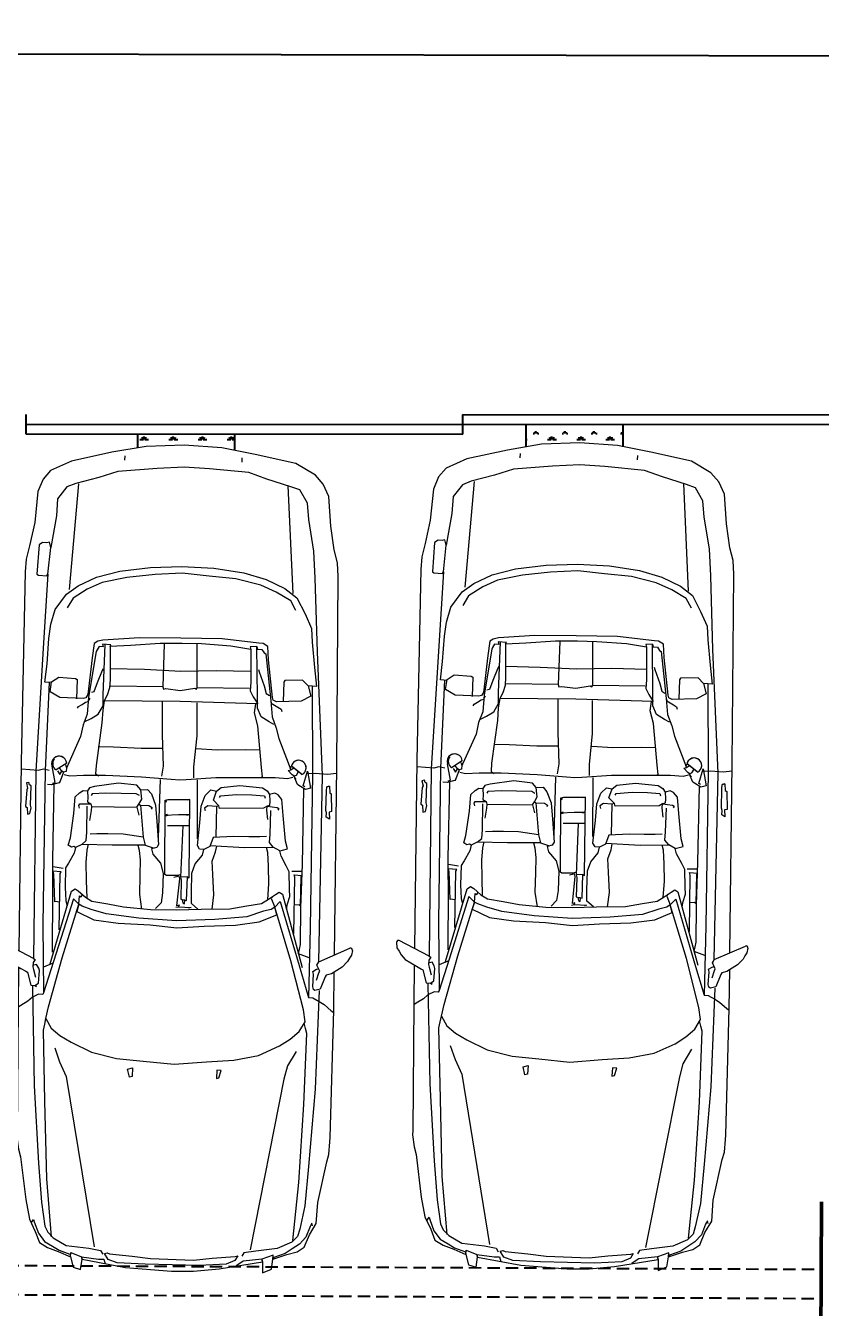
# Model space of a CAD drawing. Header units: millimetres. Extents: x 103208 to 171806, y -164 to 10038.
# Drawn here: x 117035 to 117444, y 7306 to 7966 of the extents above; entities that cross this region are included whole.
import ezdxf

# ---------------------------------------------------------------- set-up
doc = ezdxf.new("R2010")
doc.units = ezdxf.units.MM
doc.linetypes.add('HIDDEN', pattern=[9.525, 6.35, -3.175])
doc.layers.add('ACESSORIOS', color=2, linetype='Continuous')
doc.layers.add('Projeção Janela - Viga', color=1, linetype='HIDDEN')
for name, color, linetype, lineweight in [('MEDIDAS', 7, 'Continuous', 0), ('Parede Baixa', 5, 'Continuous', 50), ('Vaga', 184, 'Continuous', 13)]:
    doc.layers.add(name, color=color, linetype=linetype, lineweight=lineweight)
doc.styles.add('Valéria', font='romantic.ttf', dxfattribs={"height": 10})
doc.dimstyles.new('Cota - 50', dxfattribs={"dimtxt": 10, "dimasz": 5, "dimexe": 10, "dimexo": 20, "dimgap": 5, "dimtad": 1, "dimtxsty": 'Valéria', "dimblk": 'DOT', "dimcen": 0, "dimclrd": 12, "dimclre": 12, "dimclrt": 2, "dimazin": 2, "dimtfac": 1, "dimtix": 1, "dimtmove": 0, "dimatfit": 3, "dimldrblk": 'DOT', "dimfxl": 1, "dimarcsym": 0})

# ---------------------------------------------------------------- blocks, each defined once
blk = doc.blocks.new('Audi A4 Cab dessus')
at = {"color": 0, "linetype": 'Continuous', "flags": 128}
for points in [[(0.841, -0.23), (0.8417, 0.7715), (0.838, 1.7799), (0.8336, 1.8519), (0.8155, 1.9203), (0.7966, 2.0469), (0.7841, 2.2046), (0.7524, 2.2693), (0.7105, 2.3167), (0.6068, 2.377), (0.3901, 2.4221), (0.2129, 2.4556), (0.0121, 2.4683), (-0.1902, 2.4586), (-0.3715, 2.4252), (-0.5852, 2.3759), (-0.696, 2.3247), (-0.7348, 2.2778), (-0.7613, 2.2123), (-0.7762, 2.0474), (-0.8019, 1.9236), (-0.8198, 1.853), (-0.824, 1.7861), (-0.834, 0.774), (-0.8347, -0.2263)], [(-0.3024, 2.385), (-0.301, 2.4073)], [(0.3203, 2.3816), (0.3217, 2.404)], [(0.7584, -0.2673), (0.7669, 0.7224), (0.7321, 1.3788), (0.7164, 1.7697), (0.7075, 1.9136), (0.6778, 2.0813), (0.6697, 2.1669), (0.6293, 2.2367), (0.5811, 2.2532), (0.4536, 2.2926), (0.3571, 2.3256), (0.1476, 2.3432), (0.0137, 2.3517), (-0.1303, 2.3428), (-0.3375, 2.3245), (-0.4383, 2.2905), (-0.5613, 2.2579), (-0.6073, 2.2384), (-0.6562, 2.1743), (-0.6618, 2.085), (-0.6903, 1.9165)], [(-0.5878, 1.695), (-0.5448, 2.256)], [(0.5992, 1.6874), (0.5666, 2.2577)], [(-0.7038, 1.774), (-0.7241, 1.3809), (-0.7562, 0.7287), (-0.7561, -0.266), (-0.7475, -0.2711), (-0.7575, -0.2884), (-0.7589, -0.3107), (-0.7553, -0.3243), (-0.7445, -0.3654)], [(-0.6777, 1.1988), (-0.713, 1.201), (-0.7024, 1.2989), (-0.6939, 1.4328), (-0.6847, 1.5084), (-0.6618, 1.5876), (-0.6029, 1.6691), (-0.5418, 1.7145), (-0.4447, 1.7622), (-0.3216, 1.7947), (-0.159, 1.8159), (0.0073, 1.8233), (0.1772, 1.8171), (0.337, 1.7936), (0.4558, 1.7592), (0.556, 1.7126), (0.6201, 1.6637), (0.6641, 1.5803), (0.6995, 1.5019), (0.704, 1.4299), (0.7178, 1.2946), (0.7295, 1.1953), (0.6849, 1.1981), (0.6994, 1.1434), (0.6483, 1.1153), (0.518, 1.11), (0.5007, 1.1201), (0.4971, 1.1337), (0.4738, 1.3324), (0.4693, 1.4044), (0.4434, 1.4194), (0.4211, 1.4208), (0.2253, 1.4421), (0.0057, 1.4425), (-0.2138, 1.4429), (-0.4074, 1.4282), (-0.4348, 1.421), (-0.4535, 1.4087), (-0.4627, 1.3331), (-0.484, 1.1373), (-0.4941, 1.12), (-0.5077, 1.1164), (-0.633, 1.1198), (-0.6849, 1.1499), (-0.677, 1.2032), (-0.6396, 1.2278), (-0.5504, 1.2221), (-0.5417, 1.2171), (-0.5437, 1.1142)], [(0.6159, 1.5968), (0.5877, 1.6478), (0.5099, 1.6931), (0.4271, 1.7297), (0.2946, 1.7604), (0.1521, 1.7739), (0.0095, 1.7873), (-0.1344, 1.7785), (-0.2834, 1.761), (-0.4151, 1.7334), (-0.4935, 1.698), (-0.5683, 1.649), (-0.5984, 1.5971)], [(-0.3692, 1.3944), (-0.3642, 1.4031), (-0.4088, 1.4059), (-0.4052, 1.3922), (-0.4275, 1.3936), (-0.4376, 1.3763), (-0.4426, 1.3677), (-0.4804, 1.1236), (-0.486, 1.0344), (-0.5075, 0.9775), (-0.5204, 0.9155), (-0.5885, 0.7585)], [(-0.4975, 0.9947), (-0.4651, 1.0106), (-0.4277, 1.0352), (-0.4026, 1.0784), (-0.4034, 1.1367), (-0.3953, 1.405)], [(0.3787, 1.3877), (0.2721, 1.4033), (0.1159, 1.4132), (0.013, 1.4152), (-0.1036, 1.4136), (-0.2613, 1.4011), (-0.3692, 1.3944), (-0.3668, 1.2195), (-0.3696, 1.1749), (-0.3811, 1.1353), (-0.3967, 1.1058), (-0.404, 1.0561), (-0.4082, 0.9891), (-0.4359, 0.7623), (-0.4387, 0.7177), (-0.4215, 0.7077)], [(0.411, 1.4035), (0.375, 1.4013), (0.3787, 1.3877), (0.3811, 1.2128), (0.3783, 1.1681), (0.3942, 1.1358), (0.4187, 1.0984), (0.007, 1.1064), (-0.3967, 1.1058)], [(-0.0813, 1.4122), (-0.0867, 1.184), (-0.0831, 1.1703), (-0.0695, 1.1739), (0.0061, 1.1647), (0.0831, 1.1777), (0.0918, 1.1727), (0.0968, 1.1814), (0.3747, 1.1818)], [(0.0968, 1.1814), (0.0936, 1.4146)], [(0.506, 0.9898), (0.48, 1.0049), (0.4368, 1.03), (0.4173, 1.076), (0.4165, 1.1343), (0.411, 1.4035), (0.4147, 1.3899), (0.437, 1.3885), (0.4492, 1.3698), (0.4579, 1.3648), (0.4871, 1.1165), (0.4907, 1.1028), (0.508, 1.0927), (0.5253, 1.0827), (0.5425, 1.0726), (0.5462, 1.059)], [(-0.4036, 1.2756), (-0.4086, 1.267), (-0.4352, 1.2014), (-0.4516, 1.1532), (-0.4653, 1.1496)], [(-0.3676, 1.2778), (-0.1841, 1.2752), (0.0081, 1.2676), (0.1967, 1.2737), (0.3803, 1.2711)], [(0.4213, 1.2819), (0.4249, 1.2682), (0.4517, 1.1949), (0.4625, 1.1539), (0.4798, 1.1438)], [(0.6849, 1.1981), (0.6553, 1.2268), (0.561, 1.2238), (0.556, 1.2152), (0.554, 1.1122)], [(-0.6907, 1.1996), (-0.7065, 0.7346), (-0.7089, -0.0853), (-0.7004, -0.4488)], [(-0.0867, 1.184), (-0.3646, 1.1835)], [(0.7072, 1.1967), (0.7137, 0.7303), (0.7113, -0.0896), (0.7061, -0.4567)], [(-0.5379, 1.0645), (-0.5329, 1.0732), (-0.5142, 1.0854), (-0.4955, 1.0977), (-0.4818, 1.1013), (-0.4717, 1.1186)], [(-0.0853, 0.7089), (-0.0775, 0.7622), (-0.0849, 0.9284), (-0.0865, 1.045), (-0.0873, 1.1033)], [(0.0846, 0.7027), (0.0838, 0.761), (0.0986, 0.9258), (0.097, 1.0424), (0.0962, 1.1007)], [(0.4344, 0.7075), (0.4481, 0.7111), (0.4422, 0.7608), (0.4203, 0.9818), (0.4022, 1.0501), (0.4093, 1.0985)], [(0.4871, 1.1165), (0.4951, 1.0308), (0.5182, 0.9711), (0.5327, 0.9164), (0.5985, 0.751)], [(-0.0805, 0.8565), (-0.1971, 0.8548), (-0.3447, 0.8597), (-0.4253, 0.8603)], [(0.0944, 0.8589), (0.206, 0.8519), (0.3586, 0.8557), (0.4329, 0.8551)], [(-0.5936, 0.7499), (-0.595, 0.7275), (-0.6086, 0.7239), (-0.6251, 0.6757), (-0.6301, 0.667), (-0.6711, 0.6562), (-0.6935, 0.6576)], [(-0.6661, 0.6648), (-0.6525, 0.6684), (-0.6697, 0.7553)], [(-0.5921, 0.7722), (-0.6482, 0.7354)], [(-0.5936, 0.7499), (-0.5972, 0.7635)], [(0.6266, 0.6999), (0.6143, 0.7186), (0.6057, 0.7236), (0.5848, 0.7473), (0.5985, 0.751), (0.6147, 0.7616)], [(0.5947, 0.7575), (0.5997, 0.7661)], [(0.5999, 0.7733), (0.6554, 0.7295)], [(0.6033, 0.7706), (0.6588, 0.7268)], [(-0.6842, 0.7332), (-0.7152, 0.7396), (-0.7425, 0.7324), (-0.7872, 0.7352), (-0.8318, 0.738)], [(-0.6396, 0.7304), (-0.6273, 0.7117), (-0.6173, 0.729)], [(-0.6086, 0.7239), (-0.6173, 0.729), (-0.6295, 0.7477)], [(0.6093, 0.7099), (0.582, 0.7027), (0.515, 0.7069), (0.3984, 0.7053), (0.2012, 0.7043), (0.0436, 0.6918), (0.0076, 0.6896), (-0.037, 0.6924), (-0.1933, 0.7022), (-0.3855, 0.7099), (-0.5021, 0.7083), (-0.574, 0.7038), (-0.605, 0.7103)], [(-0.0953, 0.6916), (-0.1014, 0.3828)], [(0.1019, 0.6926), (0.1045, 0.3788)], [(0.6735, 0.6611), (0.6648, 0.6661), (0.6877, 0.7453), (0.7044, 0.6547), (0.6771, 0.6474), (0.6425, 0.6675), (0.6339, 0.6726), (0.6143, 0.7186), (0.628, 0.7222), (0.6395, 0.742)], [(0.6914, 0.7317), (0.7273, 0.7339), (0.7497, 0.7325), (0.7943, 0.7297), (0.8417, 0.7352)], [(-0.6554, -0.2321), (-0.6562, -0.1738), (-0.6572, 0.0235), (-0.6605, 0.2567), (-0.6575, 0.6598)], [(-0.1981, 0.5547), (-0.182, 0.3834), (-0.1711, 0.3424), (-0.346, 0.3399), (-0.5073, 0.3411), (-0.5396, 0.3253), (-0.5483, 0.3303), (-0.562, 0.3267), (-0.5792, 0.3367), (-0.5678, 0.3763), (-0.5507, 0.5052), (-0.5451, 0.5945), (-0.5214, 0.6154), (-0.5027, 0.6276), (-0.4804, 0.6262)], [(-0.1975, 0.6353), (-0.2184, 0.659), (-0.3163, 0.6697), (-0.443, 0.6508), (-0.4703, 0.6435), (-0.4804, 0.6262), (-0.4781, 0.5902), (-0.4795, 0.5679), (-0.4623, 0.5579)], [(-0.2039, 0.6043), (-0.2212, 0.6144), (-0.3018, 0.615), (-0.3824, 0.6156), (-0.4544, 0.6112), (-0.4594, 0.6025)], [(-0.4586, 0.5442), (-0.2168, 0.5424), (-0.2067, 0.5597), (-0.1916, 0.5856), (-0.1975, 0.6353), (-0.1615, 0.6375), (-0.1406, 0.6138), (-0.1175, 0.5541), (-0.1094, 0.4684), (-0.0991, 0.3468), (-0.1092, 0.3295), (-0.1365, 0.3223), (-0.1293, 0.2949), (-0.0875, 0.2475), (-0.073, 0.1928), (-0.075, 0.0899), (-0.0828, 0.0366), (-0.1116, 0.007)], [(0.473, 0.3959), (0.437, 0.3937), (0.3787, 0.3929), (0.2981, 0.3935), (0.1902, 0.3868), (0.1737, 0.3386), (0.1413, 0.3227), (0.119, 0.3241), (0.1067, 0.3428), (0.1188, 0.463), (0.1244, 0.5523), (0.1459, 0.6092), (0.1747, 0.6387), (0.2056, 0.6323)], [(0.4787, 0.4852), (0.4728, 0.5348), (0.4742, 0.5571), (0.4555, 0.5449), (0.2223, 0.5416), (0.2187, 0.5553), (0.1891, 0.5841), (0.2056, 0.6323), (0.2293, 0.6532), (0.3287, 0.6649), (0.4489, 0.6528), (0.4748, 0.6378), (0.4871, 0.6191)], [(0.2215, 0.5999), (0.2265, 0.6086), (0.3122, 0.6166), (0.3928, 0.616), (0.4598, 0.6118), (0.4634, 0.5982)], [(0.5444, 0.3197), (0.5581, 0.3233), (0.5854, 0.3306), (0.5746, 0.3716), (0.5607, 0.5069), (0.5526, 0.5925), (0.5317, 0.6163), (0.5144, 0.6263), (0.4871, 0.6191), (0.4893, 0.5831), (0.4879, 0.5608), (0.4742, 0.5571), (0.5275, 0.5493), (0.5362, 0.5443), (0.5311, 0.5356)], [(0.6508, -0.2254), (0.6611, -0.1761), (0.66, 0.0212), (0.6655, 0.2493), (0.6684, 0.6525)], [(0.8037, 0.6663), (0.7901, 0.6627)], [(-0.522, 0.5347), (-0.5256, 0.5484), (-0.5206, 0.5571), (-0.4623, 0.5579), (-0.4586, 0.5442), (-0.46, 0.5219), (-0.4679, 0.4686)], [(-0.5073, 0.3411), (-0.4835, 0.3621), (-0.4807, 0.4067), (-0.4809, 0.5456)], [(-0.2067, 0.5597), (-0.1981, 0.5547), (-0.1534, 0.5519), (-0.1361, 0.5418)], [(0.0163, 0.1872), (0.0026, 0.1836), (-0.0557, 0.1827), (-0.0643, 0.1878), (-0.0664, 0.5822), (-0.0527, 0.5859), (0.0056, 0.5867), (0.0639, 0.5875), (0.0502, 0.5838)], [(-0.0593, 0.5807), (-0.0643, 0.5721)], [(0.0559, 0.1757), (0.0645, 0.1707), (0.0639, 0.5875)], [(0.205, 0.5517), (0.1604, 0.5545), (0.1417, 0.5422), (0.1453, 0.5286)], [(0.2187, 0.5553), (0.205, 0.5517), (0.2038, 0.3905)], [(-0.2168, 0.5424), (-0.2059, 0.5014)], [(-0.1359, 0.542), (-0.1409, 0.5334)], [(-0.0533, 0.5052), (-0.067, 0.5016), (0.005, 0.506), (0.0633, 0.5068)], [(-0.0637, 0.4982), (-0.05, 0.5018)], [(0.5837, 0.0112), (0.5895, 0.039), (0.6009, 0.0787), (0.5987, 0.1146), (0.5957, 0.2089), (0.5798, 0.2413), (0.5517, 0.2924), (0.5444, 0.3197), (0.5098, 0.3398), (0.4889, 0.3635), (0.4917, 0.4082), (0.4951, 0.5334)], [(-0.0525, 0.4469), (0.0641, 0.4485)], [(0.0281, 0.4463), (0.0199, 0.1735)], [(-0.4759, 0.0569), (-0.4789, 0.1512), (-0.4819, 0.2454), (-0.4777, 0.3124), (-0.4713, 0.3434)], [(-0.182, 0.3834), (-0.2885, 0.3991), (-0.3692, 0.3997), (-0.4275, 0.3988), (-0.4634, 0.3966)], [(-0.1711, 0.3424), (-0.1229, 0.3259)], [(0.1753, 0.3432), (0.3572, 0.336), (0.5098, 0.3398)], [(0.1886, 0.006), (0.1978, 0.0816), (0.1912, 0.1896), (0.1868, 0.2616), (0.2032, 0.3098), (0.2097, 0.3408)], [(-0.5396, 0.3253), (-0.5461, 0.2943), (-0.5762, 0.2424), (-0.5913, 0.2165), (-0.5933, 0.1135), (-0.5911, 0.0776), (-0.5889, 0.0416), (-0.5816, 0.0142)], [(-0.1836, 0.0026), (-0.1966, 0.0796), (-0.1946, 0.1825), (-0.194, 0.2632), (-0.1999, 0.3128), (-0.2071, 0.3402)], [(0.1133, 0.0046), (0.0784, 0.0354), (0.0776, 0.0937), (0.0796, 0.1966), (0.0961, 0.2449), (0.1349, 0.2917), (0.1413, 0.3227)], [(0.4833, 0.0603), (0.4885, 0.144), (0.4855, 0.2383), (0.4811, 0.3103), (0.4738, 0.3376)], [(-0.605, 0.2129), (-0.6582, 0.2207)], [(0.6094, 0.2126), (0.6646, 0.2133)], [(-0.621, -0.1132), (-0.62, 0.1869), (-0.615, 0.1956), (-0.6597, 0.1984), (-0.656, 0.1847), (-0.6488, 0.0354), (-0.6454, 0.0386), (-0.6205, 0.035)], [(0.0101, 0.0173), (0.0151, 0.0259), (0.0014, 0.0223), (0.0149, 0.1649), (0.0112, 0.1785), (-0.0024, 0.1749), (-0.0161, 0.1713)], [(0.6243, -0.12), (0.6252, 0.1802), (0.6216, 0.1939), (0.6632, 0.191), (0.6582, 0.1824), (0.6559, 0.0297), (0.6503, 0.0347), (0.6248, 0.0329)], [(-0.6683, -0.294), (-0.5587, 0.0934), (-0.54, 0.1057), (-0.5227, 0.0957), (-0.4845, 0.0619), (-0.4499, 0.0418), (-0.3657, 0.0275), (-0.2815, 0.0132), (-0.1389, -0.0002), (0, 0), (0.1303, 0.0052), (0.2829, 0.0091), (0.3735, 0.0258), (0.4505, 0.0388), (0.4879, 0.0634), (0.5253, 0.0879), (0.544, 0.1002), (0.5613, 0.0901), (0.6713, -0.2977)], [(0.5066, 0.0756), (0.5039, 0.07), (0.5016, 0.067), (0.5211, 0.0209), (0.5024, 0.0087), (0.4614, -0.0022), (0.3744, -0.0325), (0.2031, -0.0486), (0.0008, -0.0583), (-0.2, -0.0457), (-0.3735, -0.0258), (-0.4528, -0.0028), (-0.501, 0.0136), (-0.5183, 0.0237), (-0.5155, 0.0683), (-0.5068, 0.0633), (-0.4998, 0.0754)], [(-0.5183, 0.0237), (-0.5479, 0.0524), (-0.6496, -0.2817), (-0.7004, -0.4488), (-0.7054, -0.4574), (-0.7278, -0.456), (-0.7601, -0.4719), (-0.7838, -0.4928), (-0.8212, -0.5174), (-0.8349, -0.5263)], [(-0.643, -1.7429), (-0.673, -1.4363), (-0.6873, -1.0232), (-0.6994, -0.646), (-0.693, -0.6151), (-0.6865, -0.5841), (-0.6737, -0.5222), (-0.6035, -0.2622), (-0.5183, 0.0237), (-0.5298, -0.0149), (-0.4383, -0.0575), (-0.3094, -0.0746), (-0.1395, -0.0808), (0.003, -0.0943), (0.147, -0.0854), (0.3132, -0.078), (0.4399, -0.0591), (0.532, -0.0201), (0.5211, 0.0209)], [(-0.6865, -0.5841), (-0.6584, -0.6352), (-0.6115, -0.674), (-0.551, -0.7091), (-0.4422, -0.7608), (-0.3098, -0.7916), (-0.1672, -0.805), (-0.0024, -0.8199), (0.1689, -0.8038), (0.3129, -0.7949), (0.4446, -0.7674), (0.5554, -0.7161), (0.6114, -0.6793), (0.6589, -0.6375), (0.689, -0.5856), (0.6796, -0.5223), (0.6108, -0.2625), (0.5211, 0.0209), (0.5499, 0.0505), (0.654, -0.2876), (0.7061, -0.4567), (0.7284, -0.4581), (0.763, -0.4782), (0.789, -0.4933), (0.8272, -0.5271), (0.8406, -0.5349)], [(-0.0036, 0.0137), (0.0101, 0.0173), (0.077, 0.0131), (0.0633, 0.0095)], [(-0.93, -0.1951), (-0.9282, -0.2238), (-0.916, -0.2425), (-0.9037, -0.2612), (-0.8828, -0.285), (-0.8223, -0.3201), (-0.7963, -0.3352), (-0.7877, -0.3402), (-0.7696, -0.4086), (-0.7473, -0.41), (-0.7286, -0.3977), (-0.7243, -0.3308), (-0.728, -0.3171), (-0.7402, -0.2984), (-0.7539, -0.302)], [(-0.7561, -0.266), (-0.9155, -0.1855)], [(0.7477, -0.3652), (0.7592, -0.3256), (0.7642, -0.317), (0.7483, -0.2846), (0.7533, -0.276), (0.7584, -0.2673), (0.9222, -0.1934)], [(0.7077, -0.2469), (0.6508, -0.2254)], [(0.9361, -0.2045), (0.9311, -0.2289), (0.921, -0.2462), (0.911, -0.2635), (0.8822, -0.2931), (0.8261, -0.3299), (0.7988, -0.3371), (0.7938, -0.3457), (0.7672, -0.4113), (0.7536, -0.4149), (0.7399, -0.4185), (0.7312, -0.4135), (0.7276, -0.3998), (0.7318, -0.3329), (0.7282, -0.3192), (0.7469, -0.3069), (0.7579, -0.304)], [(-0.8348, -0.3129), (-0.8349, -0.521), (-0.8324, -1.1933), (-0.8339, -1.2156), (-0.8244, -1.2789), (-0.8135, -1.3199), (-0.783, -1.5459), (-0.7626, -1.6503), (-0.7309, -1.715), (-0.7078, -1.7747), (-0.6645, -1.7998), (-0.6076, -1.8213), (-0.5421, -1.8479), (-0.5276, -1.9026), (-0.488, -1.914), (-0.4802, -1.8607), (-0.4838, -1.8471), (-0.4802, -1.8607), (-0.2498, -1.9021), (-0.1159, -1.9106), (-0.0043, -1.9176), (0.1123, -1.916), (0.2476, -1.9021), (0.4786, -1.8629), (0.4794, -1.9212), (0.5255, -1.9017), (0.5333, -1.8484), (0.6067, -1.8217), (0.6614, -1.8072), (0.6988, -1.7826), (0.7253, -1.7171), (0.7605, -1.6566), (0.7675, -1.545), (0.8125, -1.3283), (0.824, -1.2887), (0.8282, -1.2217), (0.8296, -1.1994), (0.8408, -0.5235), (0.841, -0.3201)], [(-0.7006, -0.3099), (-0.6546, -0.2904)], [(-0.7609, -0.4136), (-0.745, -0.9434), (-0.717, -1.3529), (-0.6987, -1.5602), (-0.6798, -1.6868), (-0.6639, -1.7192), (-0.6344, -1.748), (-0.5652, -1.7882), (-0.445, -1.8002), (-0.3831, -1.8131), (-0.3708, -1.8318)], [(0.7622, -0.4199), (0.7472, -0.9433), (0.7168, -1.3536), (0.6992, -1.5631), (0.6734, -1.6869), (0.662, -1.7266), (0.6332, -1.7561), (0.5548, -1.7915), (0.4418, -1.8068), (0.3785, -1.8162), (0.3685, -1.8335)], [(0.6383, -1.7475), (0.6666, -1.4401), (0.6883, -1.0247), (0.6985, -0.6489), (0.6913, -0.6216), (0.684, -0.5942)], [(-0.6381, -0.7395), (-0.6113, -0.8129), (-0.5759, -0.8913), (-0.4176, -1.793)], [(0.6432, -0.744), (0.598, -0.8218), (0.5801, -0.8924), (0.4109, -1.8004)], [(-0.7504, -1.669), (-0.7403, -1.6517), (-0.7367, -1.6653), (-0.7136, -1.725), (-0.6804, -1.7675), (-0.6372, -1.7926), (-0.6026, -1.8127), (-0.5457, -1.8342), (-0.5421, -1.8479), (-0.5407, -1.8256), (-0.4838, -1.8471), (-0.3928, -1.8591), (-0.3638, -1.8582), (-0.3573, -1.8828)], [(0.7418, -1.6688), (0.7382, -1.6552), (0.7281, -1.6725), (0.7066, -1.7294), (0.6728, -1.7676), (0.6354, -1.7921), (0.5981, -1.8166), (0.5383, -1.8397), (0.5333, -1.8484), (0.5347, -1.8261), (0.475, -1.8492)], [(-0.1454, -1.8818), (-0.293, -1.877), (-0.3412, -1.8605), (-0.3609, -1.8284), (-0.3472, -1.8248), (-0.3348, -1.8296), (-0.2146, -1.8416), (-0.1167, -1.8523), (0.1115, -1.8577), (0.2108, -1.846), (0.3325, -1.8357), (0.3461, -1.8321), (0.3311, -1.8581), (0.285, -1.8776), (0.1411, -1.8864), (-0.1454, -1.8818)], [(0.475, -1.8492), (0.3757, -1.8609), (0.357, -1.8731), (0.3383, -1.8854)]]:
    blk.add_lwpolyline(points, dxfattribs=at)
for points in [[(-0.6976, 1.9439), (-0.7113, 1.9403), (-0.7336, 1.9417), (-0.7523, 1.9294), (-0.7621, 1.7732), (-0.7535, 1.7682), (-0.7088, 1.7654), (-0.7038, 1.774), (-0.6903, 1.9165)], [(-0.5936, 0.7499), (-0.5885, 0.7585)], [(-0.7791, 0.6495), (-0.7878, 0.6546), (-0.7914, 0.6682), (-0.805, 0.6646), (-0.7978, 0.6373), (-0.8028, 0.6286), (-0.8085, 0.5394), (-0.7998, 0.5343), (-0.7976, 0.4983), (-0.7839, 0.502), (-0.7775, 0.5329), (-0.7811, 0.5466)], [(0.7901, 0.6627), (0.8037, 0.6663), (0.806, 0.6303), (0.8146, 0.6253), (0.8176, 0.531), (0.804, 0.5274), (0.8062, 0.4914), (0.7889, 0.5015), (0.7903, 0.5238), (0.7867, 0.5375), (0.7887, 0.6404)], [(0.0496, 0.5032), (0.0633, 0.5068)], [(0.0559, 0.1757), (0.0199, 0.1735), (0.0235, 0.1598), (0.0215, 0.0569), (0.0525, 0.0505)], [(0.0338, 0.0382), (0.0424, 0.0332), (0.0436, 0.0523), (0.0302, 0.0519)], [(-0.7386, -0.415), (-0.7473, -0.41)], [(-0.2398, -0.8901), (-0.2506, -0.849), (-0.2233, -0.8418), (-0.2261, -0.8864)], [(0.2353, -0.8886), (0.2468, -0.849), (0.2244, -0.8476), (0.2216, -0.8922)], [(0.4786, -1.8629), (0.475, -1.8492)]]:
    blk.add_lwpolyline(points, close=True, dxfattribs=at)
for points in [[(-0.6074, 0.8003, 0.753554), (-0.6697, 0.7553)], [(-0.6586, 0.7925, 0.429634), (-0.6482, 0.7354)], [(-0.5921, 0.7722, 0.624869), (-0.6592, 0.7981)], [(0.6673, 0.7905, 0.624869), (0.5997, 0.7661)], [(0.6768, 0.7474, 0.753554), (0.6155, 0.7938)], [(0.6606, 0.7278, 0.429634), (0.6723, 0.7847)], [(-0.9155, -0.1855, 0.579223), (-0.93, -0.1951)], [(0.9361, -0.2045, 0.612971), (0.9222, -0.1934)]]:
    blk.add_lwpolyline(points, format="xyb", dxfattribs=at)
blk = doc.blocks.new('_Dot')
at = {"color": 0, "linetype": 'ByBlock', "lineweight": -2}
blk.add_line((-0.5, 0), (-1, 0), dxfattribs=at)
at = {"color": 0, "linetype": 'ByBlock', "const_width": 0.5}
blk.add_lwpolyline([(-0.25, 0, 1), (0.25, 0, 1)], format="xyb", close=True, dxfattribs=at)
blk = doc.blocks.new('*D887')
at = {"layer": 'Defpoints', "color": 0, "transparency": 16777216}
for p in [(119009.95, 7946.88), (116883.55, 7776.34, 9825), (119009.54, 7771.41, 9825)]:
    blk.add_point(p, dxfattribs=at)
at = {"layer": 'MEDIDAS', "color": 12, "lineweight": -2, "transparency": 16777216}
for p, q in [((116883.59, 7796.34), (116883.98, 7961.81)), ((119009.59, 7791.41), (119009.97, 7956.88)), ((116888.95, 7951.8), (119004.95, 7946.9))]:
    blk.add_line(p, q, dxfattribs=at)
at = {"layer": 'MEDIDAS', "color": 12, "lineweight": -2, "transparency": 16777216, "xscale": 5, "yscale": 5, "zscale": 5}
for p, rotation in [((116883.95, 7951.81), 179.8672790573392), ((119009.95, 7946.88), 359.8672790573391)]:
    blk.add_blockref('_Dot', p, dxfattribs=dict(at, rotation=rotation))
at = {"layer": 'MEDIDAS', "color": 2, "transparency": 16777216, "insert": (117946.97, 7959.49), "char_height": 10, "attachment_point": 5, "rotation": 359.86728, "style": 'Valéria'}
blk.add_mtext('2126', dxfattribs=at)

msp = doc.modelspace()

# ---------------------------------------------------------------- hatches: boundary and pattern name
h = msp.add_hatch()
h.set_pattern_fill('GRASS2', color=74, scale=15, pattern_type=2)
h.set_pattern_definition([(360, (3778.935, 51.527), (15, 15), [2.25, -0.45, 0.6, -0.45, 2.25, -9]), (360, (3778.185, 51.977), (15, 15), [1.5, -1.125, 2.25, -1.125, 1.5, -7.5]), (360, (3783.435, 57.977), (15, 15), [1.875, -0.75, 1.875, -10.5]), (360, (3775.935, 60.977), (15, 15), [0.75, -1.5, 0.75, -12]), (90, (3777.435, 60.977), (-15, 15), [1.35, -13.65]), (90, (3781.935, 51.977), (-15, 15), [1.5, -13.5]), (90, (3785.685, 57.977), (-15, 15), [1.5, -13.5]), (45, (3783.885, 51.827), (1e-14, 15), [1.5, -19.7132034]), (135, (3779.985, 51.827), (-15, 1e-14), [1.5, -19.7132034]), (63.434949, (3783.435, 51.9024), (8e-10, 15), [1.5, -32.0410197]), (75.9637565, (3782.685, 51.9774), (5e-10, 15), [1.5, -60.3465844]), (75.9637565, (3786.435, 57.9774), (5e-10, 15), [1.2, -60.6465844]), (75.9637565, (3777.735, 60.9774), (5e-10, 15), [1.05, -60.7965844]), (104.0362435, (3781.185, 51.9774), (-5e-10, 15), [1.5, -60.3465844]), (104.0362435, (3784.935, 57.9774), (-5e-10, 15), [1.2, -60.6465844]), (104.0362435, (3777.135, 60.9774), (-5e-10, 15), [1.05, -60.7965844]), (116.565051, (3780.435, 51.9024), (-6e-09, 15), [1.5, -32.041002])])
h.paths.add_polyline_path([(117092.43283, 7755.86972), (117142.42233, 7755.86972), (117142.66389, 7750.02325), (117092.67438, 7750.02325)])
h.paths.add_polyline_path([(117292.43526, 7760.75684), (117342.42326, 7760.75684), (117342.40345, 7751.24098), (117292.76948, 7751.24012)])

# ---------------------------------------------------------------- linework, layer by layer
for p, q in [((117292.43891, 7765.77094, 9825), (117292.43904, 7765.82288, 9825)), ((117342.43899, 7765.74272, 9825), (117342.43912, 7765.79466, 9825)), ((117092.39643, 7748.68436, 9825), (117092.41408, 7755.88384, 9825)), ((117142.39327, 7747.33573, 9825), (117142.41416, 7755.85562, 9825)), ((117292.39839, 7749.23995, 9825), (117292.42666, 7760.77095, 9825)), ((117342.39862, 7749.27174, 9825), (117342.42674, 7760.74273, 9825))]:
    msp.add_line(p, q)
at = {"layer": 'ACESSORIOS'}
for p, q in [((117034.77647, 7765.91637, 9825), (117034.77082, 7755.91637, 9825)), ((117259.77119, 7755.78938, 9825), (117259.77683, 7765.78938, 9825)), ((117259.77683, 7765.78938, 9825), (117484.77719, 7765.66238, 9825)), ((117034.77082, 7755.91637, 9825), (117259.77119, 7755.78938, 9825)), ((117034.77364, 7760.91637, 9825), (117484.77437, 7760.66239, 9825))]:
    msp.add_line(p, q, dxfattribs=at)
at = {"layer": 'Parede Baixa'}
msp.add_line((117444.09578, 7275.65556, 9825), (117444.50012, 7360.4855, 9825), dxfattribs=at)
at = {"layer": 'Projeção Janela - Viga'}
for p, q in [((116891.41199, 7328.29049, 9825), (117444.3341, 7325.65499, 9825)), ((116891.34049, 7313.29066, 9825), (117444.2626, 7310.65516, 9825))]:
    msp.add_line(p, q, dxfattribs=at)

# ---------------------------------------------------------------- block references
at = {"layer": 'Vaga', "xscale": 96.996, "yscale": 96.996, "zscale": 96.996, "rotation": 359.3422651819477}
for p in [(117112.3474, 7510.7446), (117316.04557, 7511.9369)]:
    msp.add_blockref('Audi A4 Cab dessus', p, dxfattribs=at)

# ---------------------------------------------------------------- dimensions: what is measured, and where the dimension line sits
at = {"layer": 'MEDIDAS'}
dim = msp.add_aligned_dim(p1=(116883.5475, 7776.3385, 9825), p2=(119009.5418, 7771.4138, 9825), distance=175.47102, dimstyle='Cota - 50', dxfattribs=at)
dim.commit()
dim.dimension.update_dxf_attribs({"geometry": '*D887', "text_midpoint": (117946.97462, 7959.4946)})

doc.saveas('drawing.dxf')
